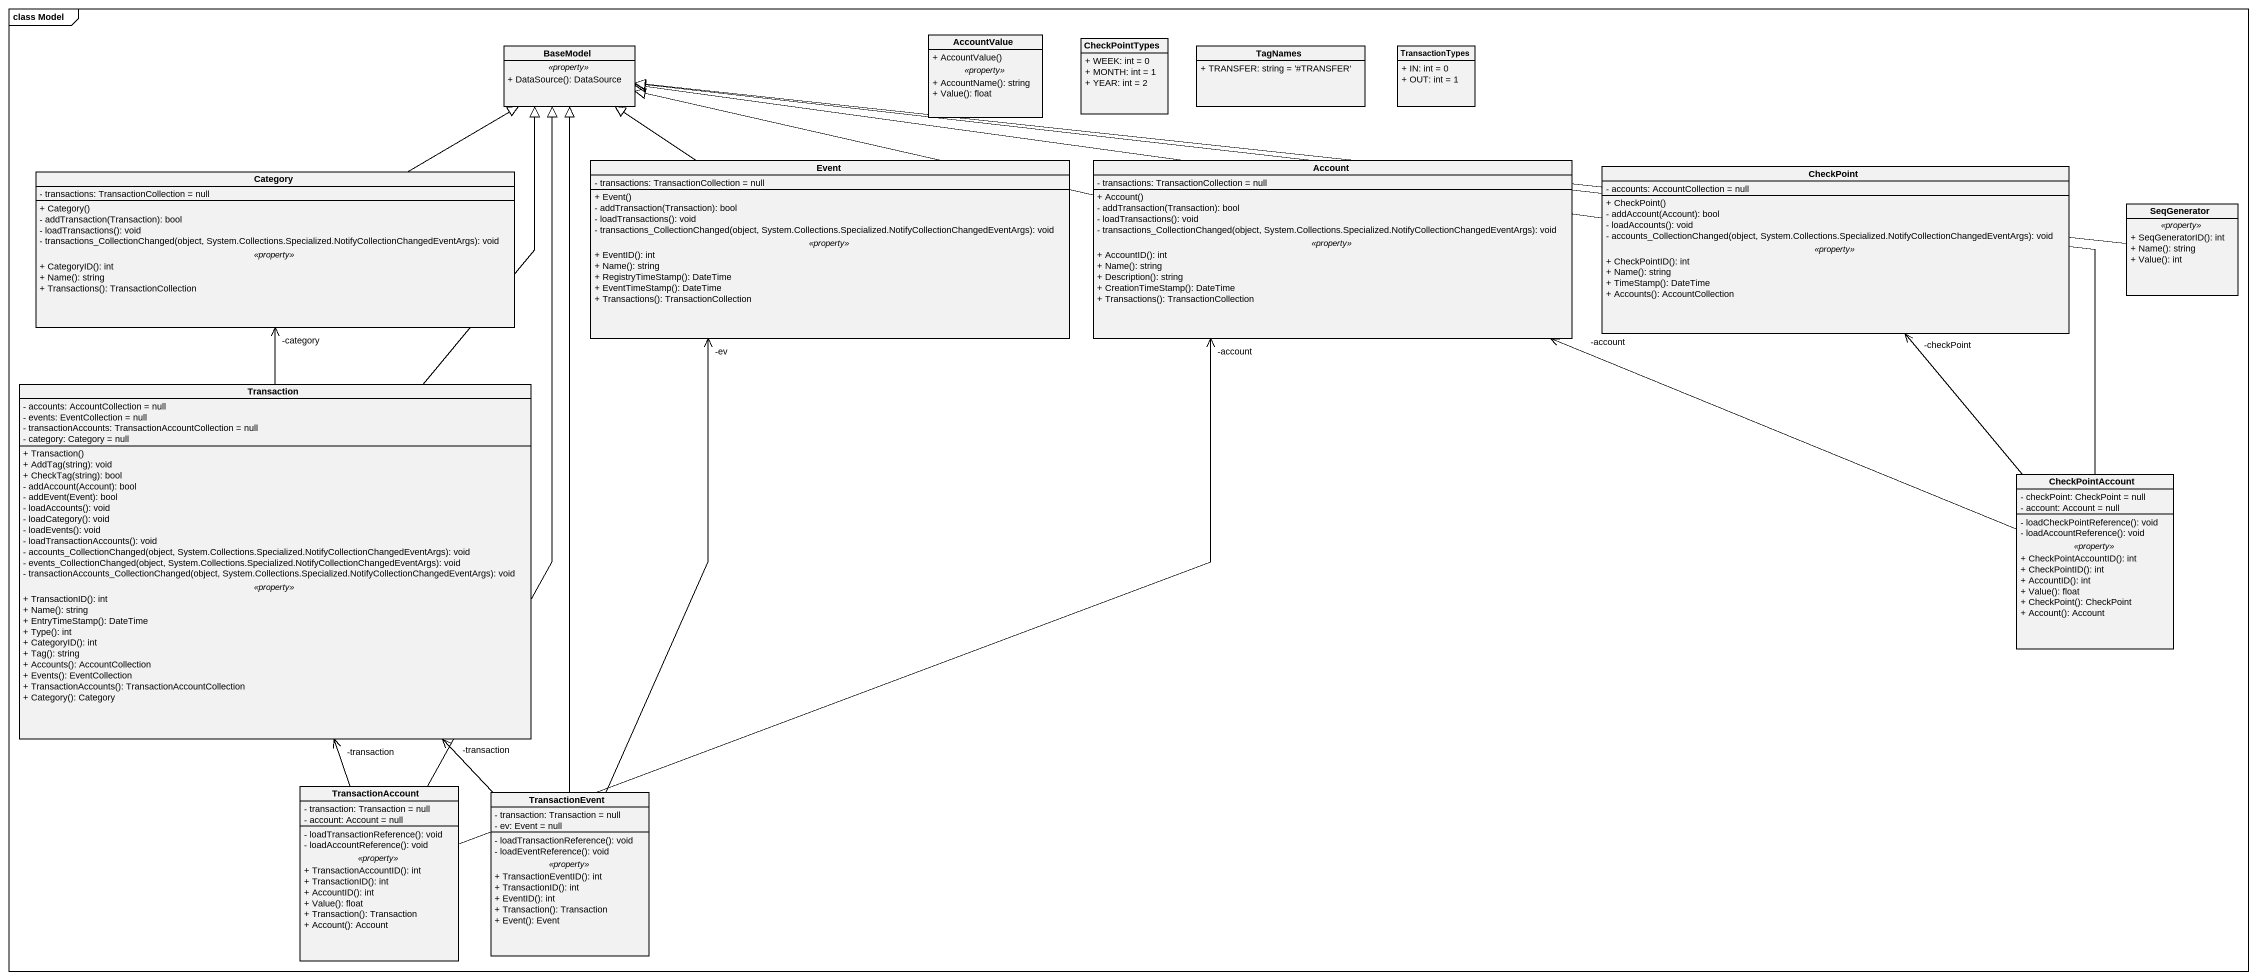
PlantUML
@startuml
mainframe class Model
hide circle
hide empty members
skinparam classAttributeIconSize 0
class BaseModel {
  .. <<property>> ..
  + DataSource(): DataSource
}
class AccountValue {
  + AccountValue()
  .. <<property>> ..
  + AccountName(): string
  + Value(): float
}
class CheckPointTypes {
  + WEEK: int = 0
  + MONTH: int = 1
  + YEAR: int = 2
}
class TagNames {
  + TRANSFER: string = '#TRANSFER'
}
class TransactionTypes {
  + IN: int = 0
  + OUT: int = 1
}
class Category {
  - transactions: TransactionCollection = null
  --
  + Category()
  - addTransaction(Transaction): bool
  - loadTransactions(): void
  - transactions_CollectionChanged(object, System.Collections.Specialized.NotifyCollectionChangedEventArgs): void
  .. <<property>> ..
  + CategoryID(): int
  + Name(): string
  + Transactions(): TransactionCollection
}
class Event {
  - transactions: TransactionCollection = null
  --
  + Event()
  - addTransaction(Transaction): bool
  - loadTransactions(): void
  - transactions_CollectionChanged(object, System.Collections.Specialized.NotifyCollectionChangedEventArgs): void
  .. <<property>> ..
  + EventID(): int
  + Name(): string
  + RegistryTimeStamp(): DateTime
  + EventTimeStamp(): DateTime
  + Transactions(): TransactionCollection
}
class Account {
  - transactions: TransactionCollection = null
  --
  + Account()
  - addTransaction(Transaction): bool
  - loadTransactions(): void
  - transactions_CollectionChanged(object, System.Collections.Specialized.NotifyCollectionChangedEventArgs): void
  .. <<property>> ..
  + AccountID(): int
  + Name(): string
  + Description(): string
  + CreationTimeStamp(): DateTime
  + Transactions(): TransactionCollection
}
class CheckPoint {
  - accounts: AccountCollection = null
  --
  + CheckPoint()
  - addAccount(Account): bool
  - loadAccounts(): void
  - accounts_CollectionChanged(object, System.Collections.Specialized.NotifyCollectionChangedEventArgs): void
  .. <<property>> ..
  + CheckPointID(): int
  + Name(): string
  + TimeStamp(): DateTime
  + Accounts(): AccountCollection
}
class SeqGenerator {
  .. <<property>> ..
  + SeqGeneratorID(): int
  + Name(): string
  + Value(): int
}
class Transaction {
  - accounts: AccountCollection = null
  - events: EventCollection = null
  - transactionAccounts: TransactionAccountCollection = null
  - category: Category = null
  --
  + Transaction()
  + AddTag(string): void
  + CheckTag(string): bool
  - addAccount(Account): bool
  - addEvent(Event): bool
  - loadAccounts(): void
  - loadCategory(): void
  - loadEvents(): void
  - loadTransactionAccounts(): void
  - accounts_CollectionChanged(object, System.Collections.Specialized.NotifyCollectionChangedEventArgs): void
  - events_CollectionChanged(object, System.Collections.Specialized.NotifyCollectionChangedEventArgs): void
  - transactionAccounts_CollectionChanged(object, System.Collections.Specialized.NotifyCollectionChangedEventArgs): void
  .. <<property>> ..
  + TransactionID(): int
  + Name(): string
  + EntryTimeStamp(): DateTime
  + Type(): int
  + CategoryID(): int
  + Tag(): string
  + Accounts(): AccountCollection
  + Events(): EventCollection
  + TransactionAccounts(): TransactionAccountCollection
  + Category(): Category
}
class CheckPointAccount {
  - checkPoint: CheckPoint = null
  - account: Account = null
  --
  - loadCheckPointReference(): void
  - loadAccountReference(): void
  .. <<property>> ..
  + CheckPointAccountID(): int
  + CheckPointID(): int
  + AccountID(): int
  + Value(): float
  + CheckPoint(): CheckPoint
  + Account(): Account
}
class TransactionAccount {
  - transaction: Transaction = null
  - account: Account = null
  --
  - loadTransactionReference(): void
  - loadAccountReference(): void
  .. <<property>> ..
  + TransactionAccountID(): int
  + TransactionID(): int
  + AccountID(): int
  + Value(): float
  + Transaction(): Transaction
  + Account(): Account
}
class TransactionEvent {
  - transaction: Transaction = null
  - ev: Event = null
  --
  - loadTransactionReference(): void
  - loadEventReference(): void
  .. <<property>> ..
  + TransactionEventID(): int
  + TransactionID(): int
  + EventID(): int
  + Transaction(): Transaction
  + Event(): Event
}
Category -right-|> BaseModel
Event -up-|> BaseModel
Account -left-|> BaseModel
CheckPoint -left-|> BaseModel
SeqGenerator -left-|> BaseModel
Transaction -up-|> BaseModel
Transaction -up-> "-category" Category
CheckPointAccount -left-|> BaseModel
CheckPointAccount -left-> "-account" Account
CheckPointAccount -up-> "-checkPoint" CheckPoint
TransactionAccount -up-|> BaseModel
TransactionAccount -up-> "-account" Account
TransactionAccount -up-> "-transaction" Transaction
TransactionEvent -up-|> BaseModel
TransactionEvent -up-> "-ev" Event
TransactionEvent -up-> "-transaction" Transaction
@enduml
